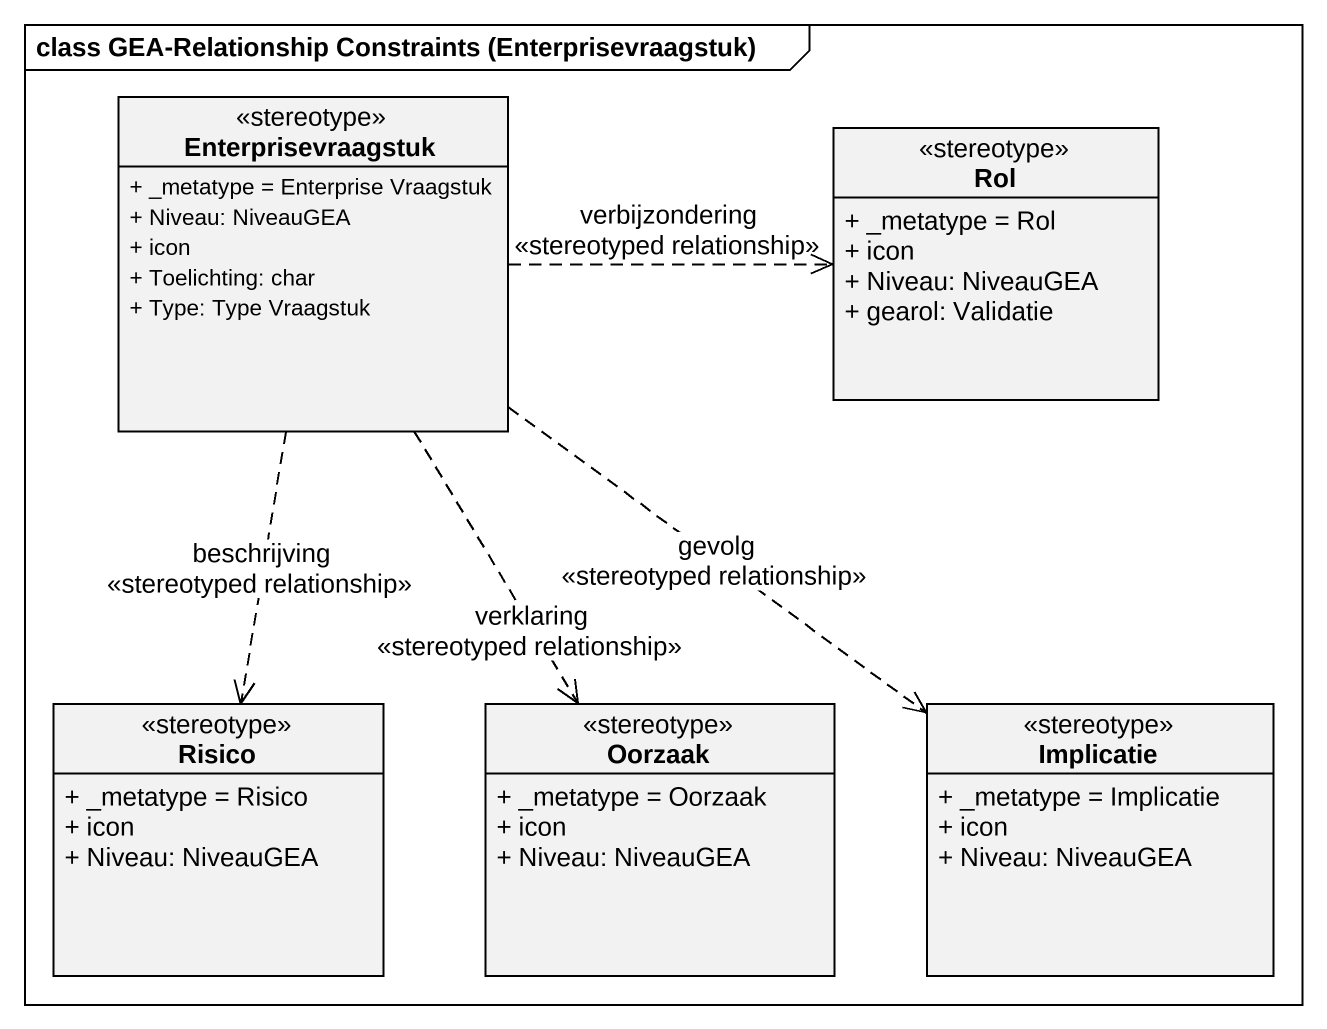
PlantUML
@startuml
mainframe class GEA-Relationship Constraints (Enterprisevraagstuk)
hide circle
hide empty members
skinparam classAttributeIconSize 0
class Enterprisevraagstuk <<stereotype>> {
  + _metatype = Enterprise Vraagstuk
  + Niveau: NiveauGEA
  + icon
  + Toelichting: char
  + Type: Type Vraagstuk
}
class Rol <<stereotype>> {
  + _metatype = Rol
  + icon
  + Niveau: NiveauGEA
  + gearol: Validatie
}
class Risico <<stereotype>> {
  + _metatype = Risico
  + icon
  + Niveau: NiveauGEA
}
class Oorzaak <<stereotype>> {
  + _metatype = Oorzaak
  + icon
  + Niveau: NiveauGEA
}
class Implicatie <<stereotype>> {
  + _metatype = Implicatie
  + icon
  + Niveau: NiveauGEA
}
Enterprisevraagstuk .right.> Rol : verbijzondering\n<<stereotyped relationship>>
Enterprisevraagstuk ..> Risico : beschrijving\n<<stereotyped relationship>>
Enterprisevraagstuk ..> Oorzaak : verklaring\n<<stereotyped relationship>>
Enterprisevraagstuk ..> Implicatie : gevolg\n<<stereotyped relationship>>
@enduml
